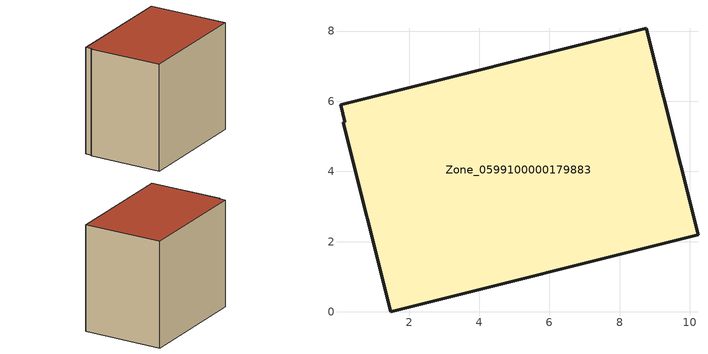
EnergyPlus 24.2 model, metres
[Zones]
Zone_0599100000179883
 floor ground (C_G): 0.17,5.41 0.05,5.89 8.76,8.08 10.23,2.2 1.48,0 0.12,5.39 z0
 wall outside (C_F): 10.23,2.2 8.76,8.08 0.05,5.89 0.17,5.41 0.12,5.39 1.48,0 10.23,2.2 z0:8.09
 roof outside (C_R): 0.05,5.89 0.17,5.41 0.12,5.39 1.48,0 10.23,2.2 8.76,8.08 z8.09
[BUILDING]
Pand.0599100000179883: North Axis=0; Terrain=City; Loads Convergence Tolerance Value=0.04; Temperature Convergence Tolerance Value=0.4; Solar Distribution=FullExterior; Maximum Number of Warmup Days=25; Minimum Number of Warmup Days=1
[Site:Location]
Rotterdam.The.Hague.AP_ZH_NLD Design_Conditions: Latitude=51.96; Longitude=4.45; Time Zone=1; Elevation=-4.5
[SITE:GROUNDTEMPERATURE:BUILDINGSURFACE]
18, 18, 18, 18, 18, 18, 18, 18, 18, 18, 18, 18
[MATERIAL] Thermal Absorptance=0.9; Solar Absorptance=0.7; Visible Absorptance=0.7
Name | Roughness | Thickness | Conductivity | Density | Specific Heat
G.TI.1965-1974 | MediumSmooth | 0.15 | 0.882353 | 540 | 1210
F.TI.1965-1974 | Rough | 0.3 | 0.697674 | 1920 | 840
R.TI.1965-1974 | MediumRough | 0.2 | 0.232558 | 1500 | 1000
[CONSTRUCTION]
C_G: G.TI.1965-1974
C_F: F.TI.1965-1974
C_R: R.TI.1965-1974
[ZONE]
Zone_0599100000179883: Type=1; Multiplier=1; Ceiling Height=Autocalculate; Volume=Autocalculate; Floor Area=autocalculate; Part of Total Floor Area=Yes
[ZONEINFILTRATION:DESIGNFLOWRATE]
Infil_Zone_0599100000179883: Zone or ZoneList or Space or SpaceList=Zone_0599100000179883; Schedule=AlwaysOn; Design Flow Rate Calculation Method=Flow/Area; Flow Rate per Floor Area=0.003; Constant Term Coefficient=1; Temperature Term Coefficient=0; Velocity Term Coefficient=0; Velocity Squared Term Coefficient=0
[HVACTEMPLATE:ZONE:IDEALLOADSAIRSYSTEM]
Zone_0599100000179883: Maximum Heating Supply Air Temperature=50; Minimum Cooling Supply Air Temperature=13; Maximum Heating Supply Air Humidity Ratio=0.0156; Minimum Cooling Supply Air Humidity Ratio=0.0077; Heating Limit=NoLimit; Cooling Limit=NoLimit; Dehumidification Control Type=ConstantSensibleHeatRatio; Cooling Sensible Heat Ratio=0.7; Dehumidification Setpoint=60; Humidification Control Type=None; Humidification Setpoint=30; Outdoor Air Method=None; Outdoor Air Flow Rate per Person=0.00944; Outdoor Air Flow Rate per Zone Floor Area=0; Outdoor Air Flow Rate per Zone=0; Demand Controlled Ventilation Type=None; Outdoor Air Economizer Type=NoEconomizer; Heat Recovery Type=None; Sensible Heat Recovery Effectiveness=0.7; Latent Heat Recovery Effectiveness=0.65
[ZONECONTROL:THERMOSTAT]
ThermostatControl_Zone_0599100000179883: Zone or ZoneList=Zone_0599100000179883; Control Type Schedule=DualSetpointControlType; Control 1=Thermostat_Zone_0599100000179883; Temperature Difference Between Cutout And Setpoint=0
[THERMOSTATSETPOINT:DUALSETPOINT]
Thermostat_Zone_0599100000179883: Heating Setpoint Temperature Schedule=HeatingSetpoint_Zone_0599100000179883; Cooling Setpoint Temperature Schedule=CoolingSetpoint_Zone_0599100000179883
[SCHEDULE:COMPACT]
HeatingSetpoint_Zone_0599100000179883: Through: 12/31, For: AllDays, Until: 24:00, 21
CoolingSetpoint_Zone_0599100000179883: Through: 12/31, For: AllDays, Until: 24:00, 24
DualSetpointControlType: Through: 12/31, For: AllDays, Until: 24:00, 4
AlwaysOn: Through: 12/31, For: AllDays, Until: 24:00, 1
